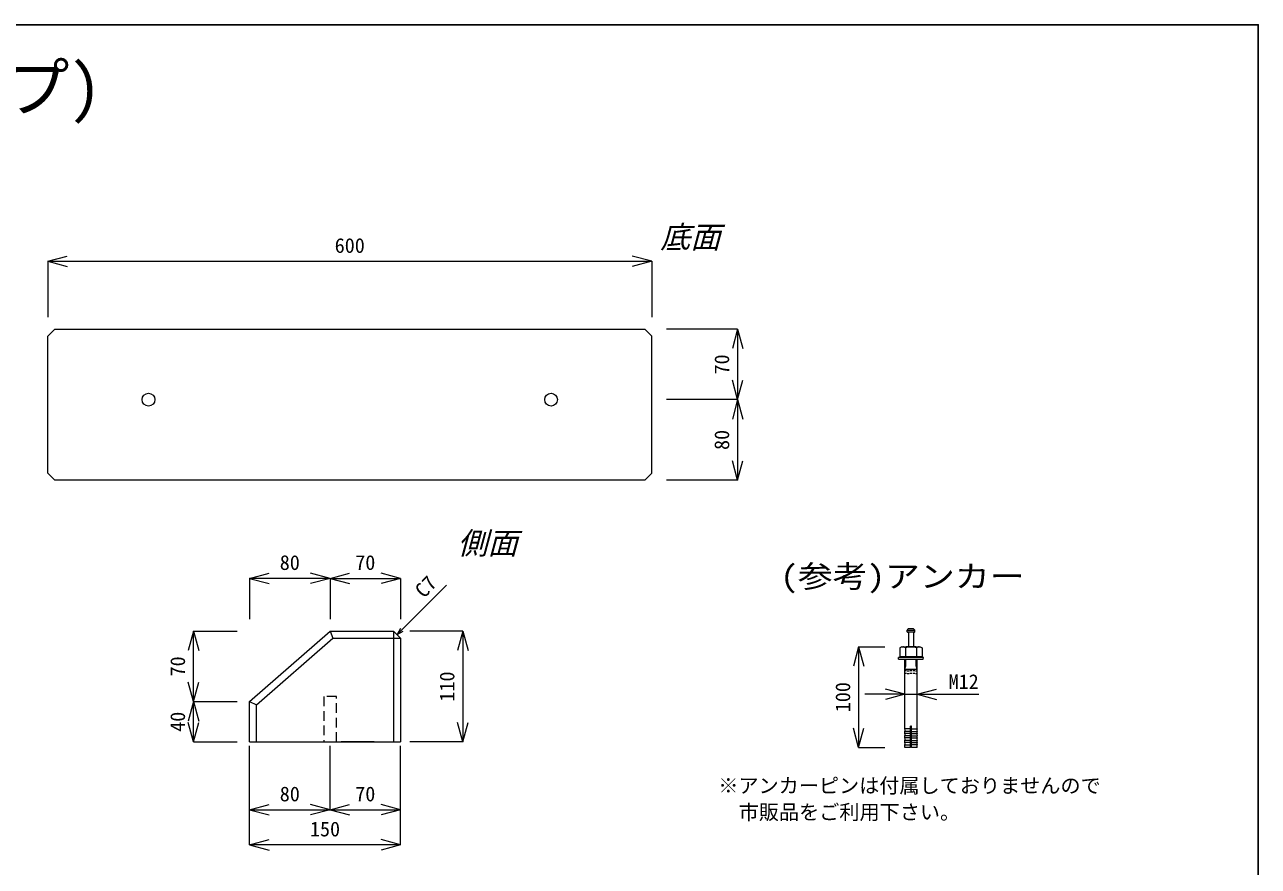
# Model space of a CAD drawing. Units: millimetres, scale not verified. Extents: x -1224 to 1080, y -808 to 808.
# Drawn here: x -146 to 1080, y -28 to 808 of the extents above; entities that cross this region are included whole.
import ezdxf
from ezdxf.enums import TextEntityAlignment as Align

# ---------------------------------------------------------------- set-up
doc = ezdxf.new("R2010")
doc.units = ezdxf.units.MM
doc.header["$LTSCALE"] = 8
doc.linetypes.add('DASHED1', pattern=[1.8, 1.2, -0.6])
doc.layers.add('0-0', color=4, linetype='Continuous')
doc.layers.add('0-F', color=7, linetype='Continuous', lineweight=18)
doc.styles.add('ＭＳ ゴシック', font='')
doc.styles.get('ＭＳ ゴシック').set_extended_font_data('MS Gothic')

msp = doc.modelspace()

# ---------------------------------------------------------------- linework, layer by layer
at = {"layer": '0-0', "color": 7}
msp.add_line((1080.019, -807.668), (1080.019, 808.332), dxfattribs=at)
msp.add_lwpolyline([(-1223.981, -807.668), (1080.019, -807.668), (1080.019, 808.332), (-1223.981, 808.332)], close=True, dxfattribs=at)
at = {"layer": '0-F'}
for p, q in [((-122.697, 573.21), (-103.378, 578.386)), ((477.303, 573.21), (457.985, 578.386)), ((-122.697, 573.21), (477.303, 573.21)), ((-122.697, 573.21), (-103.378, 568.033)), ((-122.697, 573.21), (-122.697, 517.582)), ((477.303, 573.21), (457.985, 568.033)), ((477.303, 573.21), (477.303, 517.582)), ((-115.697, 505.798), (-122.697, 498.798)), ((-115.697, 505.798), (470.303, 505.798)), ((470.303, 505.798), (477.303, 498.798)), ((562.65, 505.798), (492.054, 505.798)), ((562.65, 505.798), (557.473, 486.48)), ((562.65, 505.798), (562.65, 435.798)), ((562.65, 505.798), (567.826, 486.48)), ((-122.697, 362.798), (-122.697, 498.798)), ((477.303, 362.798), (477.303, 498.798)), ((562.65, 435.798), (557.473, 455.117)), ((562.65, 435.798), (567.826, 455.117)), ((562.65, 435.798), (492.054, 435.798)), ((562.65, 435.798), (557.473, 416.48)), ((562.65, 435.798), (562.65, 355.798)), ((562.65, 435.798), (567.826, 416.48)), ((562.65, 355.798), (557.473, 375.117)), ((562.65, 355.798), (567.826, 375.117)), ((-122.697, 362.798), (-115.697, 355.798)), ((470.303, 355.798), (-115.697, 355.798)), ((470.303, 355.798), (477.303, 362.798)), ((562.65, 355.798), (492.054, 355.798)), ((77.721, 258.21), (97.04, 263.386)), ((157.721, 258.21), (77.721, 258.21)), ((77.721, 258.21), (97.04, 253.033)), ((77.721, 258.21), (77.721, 217.774)), ((157.721, 258.21), (138.403, 263.386)), ((157.721, 258.21), (138.403, 253.033)), ((157.721, 258.21), (177.04, 263.386)), ((157.721, 258.21), (227.721, 258.21)), ((157.721, 258.21), (177.04, 253.033)), ((157.721, 258.21), (157.721, 217.774)), ((157.721, 258.21), (157.721, 217.774)), ((227.721, 258.21), (208.403, 263.386)), ((227.721, 258.21), (208.403, 253.033)), ((227.721, 258.21), (227.721, 217.774)), ((273.386, 251.463), (224.221, 202.298)), ((22.011, 205.798), (16.835, 186.48)), ((22.011, 135.798), (22.011, 205.798)), ((22.011, 205.798), (27.188, 186.48)), ((22.011, 205.798), (65.352, 205.798)), ((157.721, 205.798), (220.721, 205.798)), ((157.721, 205.798), (160.351, 198.798)), ((220.721, 205.798), (227.721, 198.798)), ((227.721, 198.798), (227.721, 95.798)), ((289.65, 205.798), (236.926, 205.798)), ((289.65, 205.798), (284.473, 186.48)), ((289.65, 205.798), (289.65, 95.798)), ((289.65, 205.798), (294.826, 186.48)), ((731.138, 206.635), (738.638, 206.635)), ((731.138, 205.243), (731.138, 206.635)), ((738.138, 204.743), (731.638, 204.743)), ((737.534, 208.243), (732.242, 208.243)), ((732.388, 204.543), (732.388, 190.243)), ((737.388, 204.543), (737.388, 190.243)), ((738.638, 205.243), (738.638, 206.635)), ((682.911, 190.243), (677.734, 170.924)), ((682.911, 190.243), (682.911, 90.243)), ((682.911, 190.243), (688.087, 170.924)), ((682.911, 190.243), (708.826, 190.243)), ((725.888, 190.243), (743.888, 190.243)), ((729.403, 189.106), (729.403, 180.243)), ((739.638, 190.243), (730.138, 190.243)), ((740.373, 189.106), (740.373, 180.243)), ((726.791, 180.243), (722.388, 179.522)), ((722.647, 177.943), (722.388, 179.522)), ((728.888, 167.91), (728.888, 177.943)), ((729.838, 171.456), (729.838, 177.943)), ((739.938, 171.456), (739.938, 177.943)), ((740.888, 167.91), (740.888, 177.943)), ((742.985, 180.243), (747.388, 179.522)), ((728.888, 167.91), (729.838, 171.456)), ((728.888, 167.91), (740.888, 167.91)), ((728.888, 108.743), (728.888, 167.91)), ((730.288, 166.243), (728.888, 166.243)), ((730.288, 163.743), (728.888, 163.743)), ((731.088, 166.243), (733.088, 166.243)), ((731.088, 163.743), (733.088, 163.743)), ((735.888, 166.243), (733.888, 166.243)), ((735.888, 163.743), (733.888, 163.743)), ((738.688, 166.243), (736.688, 166.243)), ((738.688, 163.743), (736.688, 163.743)), ((739.488, 166.243), (740.888, 166.243)), ((739.488, 163.743), (740.888, 163.743)), ((740.888, 167.91), (739.938, 171.456)), ((740.888, 108.743), (740.888, 167.91)), ((22.011, 135.798), (16.835, 155.117)), ((22.011, 135.798), (27.188, 155.117)), ((728.888, 143.021), (709.569, 148.197)), ((740.888, 143.021), (760.206, 148.197)), ((22.011, 135.798), (16.835, 116.48)), ((22.011, 95.798), (22.011, 135.798)), ((22.011, 135.798), (27.188, 116.48)), ((22.011, 135.798), (65.352, 135.798)), ((77.721, 135.798), (84.721, 132.622)), ((728.888, 143.021), (688.888, 143.021)), ((728.888, 143.021), (709.569, 137.844)), ((728.888, 143.021), (740.888, 143.021)), ((740.888, 143.021), (760.206, 137.844)), ((740.888, 143.021), (802.432, 143.021)), ((22.011, 95.798), (16.835, 115.117)), ((22.011, 95.798), (27.188, 115.117)), ((289.65, 95.798), (284.473, 115.117)), ((289.65, 95.798), (294.826, 115.117)), ((734.288, 90.243), (734.288, 111.243)), ((682.911, 90.243), (677.734, 109.561)), ((682.911, 90.243), (688.087, 109.561)), ((734.288, 108.743), (728.888, 108.743)), ((734.288, 106.243), (728.888, 106.243)), ((728.888, 104.243), (728.888, 106.243)), ((734.288, 104.243), (728.888, 104.243)), ((734.288, 101.743), (728.888, 101.743)), ((728.888, 99.743), (728.888, 101.743)), ((734.288, 99.743), (728.888, 99.743)), ((734.288, 108.831), (735.488, 108.831)), ((735.488, 108.743), (740.888, 108.743)), ((735.488, 106.243), (740.888, 106.243)), ((735.488, 104.243), (740.888, 104.243)), ((735.488, 101.743), (740.888, 101.743)), ((735.488, 99.743), (740.888, 99.743)), ((740.888, 104.243), (740.888, 106.243)), ((740.888, 99.743), (740.888, 101.743)), ((22.011, 95.798), (65.352, 95.798)), ((77.721, 95.798), (227.721, 95.798)), ((77.721, 28.327), (77.721, 91.774)), ((157.721, 28.327), (157.721, 91.774)), ((201.405, 95.798), (168.788, 95.798)), ((227.721, 28.327), (227.721, 91.774)), ((289.65, 95.798), (236.926, 95.798)), ((682.911, 90.243), (708.826, 90.243)), ((734.288, 97.243), (728.888, 97.243)), ((728.888, 95.243), (728.888, 97.243)), ((734.288, 95.243), (728.888, 95.243)), ((728.888, 92.743), (734.288, 92.743)), ((728.888, 90.243), (728.888, 92.743)), ((734.288, 90.243), (728.888, 90.243)), ((735.488, 97.243), (740.888, 97.243)), ((735.488, 95.243), (740.888, 95.243)), ((740.888, 92.743), (735.488, 92.743)), ((740.888, 90.243), (735.488, 90.243)), ((740.888, 95.243), (740.888, 97.243)), ((740.888, 90.243), (740.888, 92.743)), ((77.721, 28.327), (97.04, 33.503)), ((77.721, 28.327), (157.721, 28.327)), ((77.721, 28.327), (97.04, 23.15)), ((77.721, -6.524), (77.721, 28.327)), ((157.721, 28.327), (138.403, 33.503)), ((157.721, 28.327), (138.403, 23.15)), ((157.721, 28.327), (177.04, 33.503)), ((157.721, 28.327), (227.721, 28.327)), ((157.721, 28.327), (177.04, 23.15)), ((227.721, 28.327), (208.403, 33.503)), ((227.721, 28.327), (208.403, 23.15)), ((227.721, -6.524), (227.721, 28.327)), ((77.721, -6.524), (97.04, -1.348)), ((227.721, -6.524), (77.721, -6.524)), ((77.721, -6.524), (97.04, -11.701)), ((227.721, -6.524), (208.403, -1.348)), ((227.721, -6.524), (208.403, -11.701))]:
    msp.add_line(p, q, dxfattribs=at)
at = {"layer": '0-F', "color": 4, "linetype": 'DASHED1'}
msp.add_line((151.371, 140.798), (151.371, 95.798), dxfattribs=at)
at = {"layer": '0-F', "color": 5}
msp.add_line((166.571, 95.798), (197.17, 95.798), dxfattribs=at)
at = {"layer": '0-F'}
for points in [[(77.721, 95.798), (77.721, 135.798), (157.721, 205.798)], [(84.721, 95.798), (84.721, 132.622), (160.351, 198.798), (220.721, 198.798), (220.721, 95.798)], [(220.721, 205.798), (220.721, 198.798), (227.721, 198.798)], [(227.721, 208.36), (224.221, 202.298), (230.283, 205.798)], [(725.888, 190.243), (723.918, 189.106), (723.918, 180.243)], [(743.888, 190.243), (745.858, 189.106), (745.858, 180.243), (723.918, 180.243)], [(722.647, 177.943), (747.129, 177.943), (747.388, 179.522), (722.388, 179.522)], [(735.488, 90.243), (735.488, 111.243), (734.288, 111.243)]]:
    msp.add_lwpolyline(points, dxfattribs=at)
at = {"layer": '0-F', "color": 4, "linetype": 'DASHED1'}
msp.add_lwpolyline([(164.071, 95.798), (164.071, 140.798), (151.371, 140.798)], dxfattribs=at)
at = {"layer": '0-F'}
for centre in [(-22.697, 435.798), (377.303, 435.798)]:
    msp.add_circle(centre, 6.35, dxfattribs=at)
for centre, radius, start, end in [((734.888, 205.243), 4, 131.40962, 159.63587), ((731.638, 205.243), 0.5, 180, 270), ((732.188, 204.543), 0.2, 0, 90), ((737.588, 204.543), 0.2, 90, 180), ((734.888, 205.243), 4, 20.36413, 48.59038), ((738.138, 205.243), 0.5, 270, 0), ((726.661, 186.367), 3.875, 44.9559, 89.96431), ((734.888, 176.447), 13.796, 66.5734, 113.4266), ((743.115, 186.367), 3.875, 90.03569, 135.0441), ((726.161, 107.493), 3, 335.37568, 24.62432), ((726.161, 102.993), 3, 335.37568, 24.62432), ((726.161, 98.493), 3, 335.37568, 24.62432), ((748.388, 108.831), 16, 208.20648, 212.46174), ((721.388, 108.831), 16, 327.53826, 331.79352), ((743.615, 107.493), 3, 155.37568, 204.62432), ((743.615, 102.993), 3, 155.37568, 204.62432), ((743.615, 98.493), 3, 155.37568, 204.62432), ((726.161, 93.993), 3, 335.37568, 24.62432), ((743.615, 93.993), 3, 155.37568, 204.62432)]:
    msp.add_arc(centre, radius, start, end, dxfattribs=at)

# ---------------------------------------------------------------- texts
at = {"layer": '0-0', "color": 7, "style": 'ＭＳ ゴシック'}
msp.add_text('■SPDX-PI/WH/BL(本石仕様DXタイプ)', height=46.92, dxfattribs=at).set_placement((-1123.982, 708.329), align=Align.BOTTOM_LEFT)
at = {"layer": '0-0', "style": 'ＭＳ ゴシック'}
msp.add_text('C7', height=14.66, rotation=46.651, dxfattribs=at).set_placement((254.352, 234.752), align=Align.BOTTOM_LEFT)
for s, p in [('※アンカーピンは付属しておりませんので', (543.437, 40.614)), ('市販品をご利用下さい。', (563.767, 14.252))]:
    msp.add_text(s, height=14.66, dxfattribs=at).set_placement(p, align=Align.BOTTOM_LEFT)
at = {"layer": '0-F', "style": 'ＭＳ ゴシック', "oblique": 15}
for s, p in [('底面', (485.799, 579.689)), ('側面', (284.288, 275.635))]:
    msp.add_text(s, height=21.99, dxfattribs=at).set_placement(p, align=Align.BOTTOM_LEFT)
at = {"layer": '0-F', "color": 4, "style": 'ＭＳ ゴシック'}
for s, p in [('600', (162.303, 577.21)), ('80', (107.721, 262.21)), ('70', (182.721, 262.21)), ('M12', (772.273, 143.914)), ('80', (107.721, 32.327)), ('70', (182.721, 32.327)), ('150', (137.721, -2.524))]:
    msp.add_text(s, height=14.66, dxfattribs=at).set_placement(p, align=Align.BOTTOM_LEFT)
for s, p in [('70', (558.65, 460.798)), ('80', (558.65, 385.798)), ('70', (18.011, 160.798)), ('110', (285.65, 135.798)), ('100', (678.911, 125.243)), ('40', (18.011, 105.798))]:
    msp.add_text(s, height=14.66, rotation=90, dxfattribs=at).set_placement(p, align=Align.BOTTOM_LEFT)
at = {"layer": '0-F', "style": 'ＭＳ ゴシック', "width": 1.15}
msp.add_text('(参考)アンカー', height=22.11, dxfattribs=at).set_placement((605.097, 242.571), align=Align.BOTTOM_LEFT)

doc.saveas('drawing.dxf')
